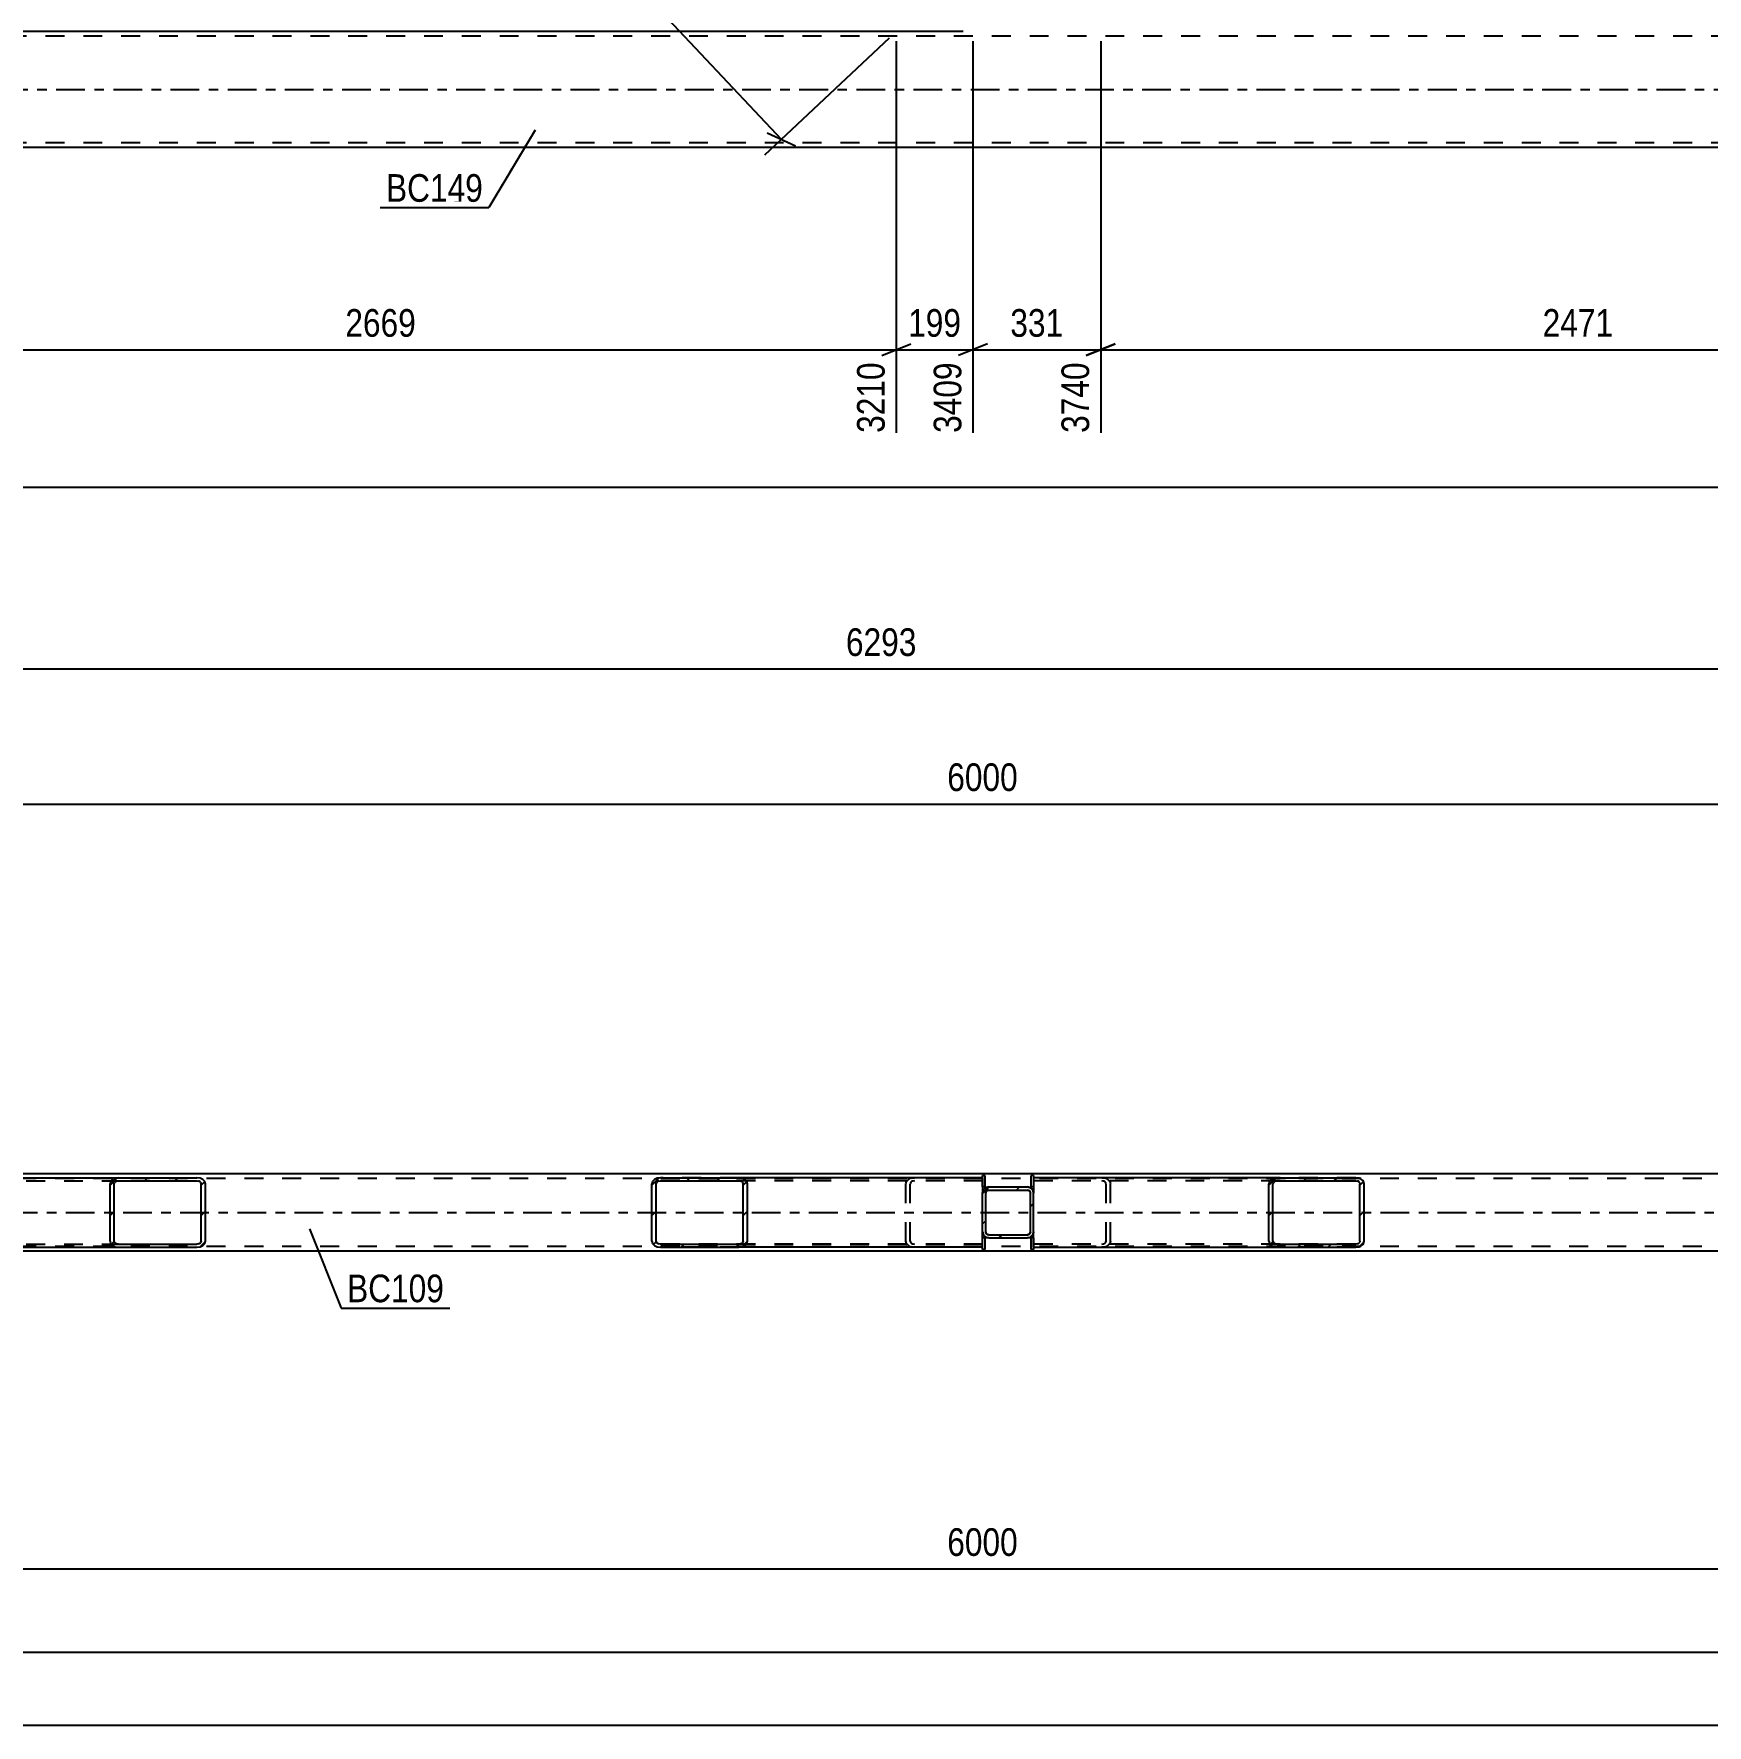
# Model space of a CAD drawing. Header units: millimetres. Extents: x -178 to 1011, y -683 to 158.
# Drawn here: x -0.9 to 172.4, y -297.1 to -121.8 of the extents above; entities that cross this region are included whole.
import ezdxf

# ---------------------------------------------------------------- set-up
doc = ezdxf.new("R2010")
doc.units = ezdxf.units.MM
for name, pattern in [('DXK_LINE_DOT2', [3.9198, 1.9599, -1.9599]), ('DXK_LINE_DOT3', [5.9187, 2.979, -0.9799, 0.9799, -0.9799]), ('DXK_LINE_DOT4', [0.9408, 0.4704, -0.4704])]:
    doc.linetypes.add(name, pattern=pattern)
doc.styles.add('Arial Narrow', font='ARIALN.TTF', dxfattribs={"height": 0.2})

# ---------------------------------------------------------------- blocks, each defined once
blk = doc.blocks.new('Part-389678143-1555 - 1389')
at = {"color": 7, "linetype": 'DXK_LINE_DOT2'}
for p, q in [((798, -122.08), (-40, -122.08)), ((798, -133.12), (-40, -133.12)), ((798, -133.6), (-27.5, -133.6))]:
    blk.add_line(p, q, dxfattribs=at)
at = {"color": 7, "linetype": 'DXK_LINE_DOT3'}
blk.add_line((-40, -127.6), (798, -127.6), dxfattribs=at)
at = {"color": 2, "linetype": 'Continuous'}
blk.add_line((206.43, -133.6), (-14.5, -133.6), dxfattribs=at)
blk = doc.blocks.new('Part-389678143-4445 - 4359')
at = {"color": 2, "linetype": 'Continuous'}
for p, q in [((102.4, -247.78), (102.4, -246.58)), ((102.64, -246.58), (102.4, -246.58)), ((102.64, -246.58), (102.64, -247.78)), ((102.64, -247.78), (102.4, -247.78))]:
    blk.add_line(p, q, dxfattribs=at)
blk = doc.blocks.new('Part-389678143-4456 - 4359')
at = {"linetype": 'Continuous'}
h = blk.add_hatch(dxfattribs=at)
h.set_pattern_fill('', scale=0.7, style=0, pattern_type=0)
h.set_pattern_definition([(45, (136.337, -247.4924), (-1.57154, 1.57154), [])])
h.paths.add_polyline_path([(136, -247.54), (136.34, -247.49), (136.62, -247.35), (136.81, -247.15), (136.88, -246.9), (136.88, -240.98), (136.81, -240.74), (136.62, -240.53), (136.34, -240.39), (136, -240.34), (127.87, -240.34), (127.54, -240.39), (127.25, -240.53), (127.06, -240.74), (127, -240.98), (127, -246.9), (127.06, -247.15), (127.25, -247.35), (127.54, -247.49), (127.87, -247.54)])
h.paths.add_polyline_path([(127.71, -247.2), (127.56, -247.13), (127.47, -247.02), (127.43, -246.9), (127.43, -240.98), (127.47, -240.86), (127.56, -240.75), (127.71, -240.69), (127.87, -240.66), (136, -240.66), (136.17, -240.69), (136.31, -240.75), (136.41, -240.86), (136.44, -240.98), (136.44, -246.9), (136.41, -247.02), (136.31, -247.13), (136.17, -247.2), (136, -247.22), (127.87, -247.22)])
at = {"color": 2, "linetype": 'Continuous'}
for p, q in [((127.87, -240.34), (102.64, -240.34)), ((102.64, -241.3), (102.64, -241.94)), ((127.06, -240.74), (127, -240.98)), ((127, -246.9), (127, -240.98)), ((127.43, -240.98), (127.47, -240.86)), ((127.43, -246.9), (127.43, -240.98)), ((127.87, -240.34), (127.54, -240.39)), ((127.71, -240.69), (127.87, -240.66)), ((127.87, -240.34), (136, -240.34)), ((127.87, -240.66), (136, -240.66)), ((136.34, -240.39), (136, -240.34)), ((136, -240.66), (136.17, -240.69)), ((136.41, -240.86), (136.44, -240.98)), ((136.44, -246.9), (136.44, -240.98)), ((136.88, -240.98), (136.81, -240.74)), ((136.88, -246.9), (136.88, -240.98)), ((102.64, -246.58), (102.64, -245.94)), ((127, -246.9), (127.06, -247.15)), ((127.47, -247.02), (127.43, -246.9)), ((136.44, -246.9), (136.41, -247.02)), ((136.81, -247.15), (136.88, -246.9)), ((102.64, -247.54), (127.87, -247.54)), ((127.54, -247.49), (127.87, -247.54)), ((127.87, -247.22), (127.71, -247.2)), ((127.87, -247.22), (136, -247.22)), ((127.87, -247.54), (136, -247.54)), ((136.17, -247.2), (136, -247.22)), ((136, -247.54), (136.34, -247.49))]:
    blk.add_line(p, q, dxfattribs=at)
at = {"color": 7, "linetype": 'DXK_LINE_DOT2'}
for p, q in [((102.64, -240.34), (102.64, -241.3)), ((102.64, -240.34), (102.64, -240.34)), ((136, -240.66), (102.64, -240.66)), ((109.71, -240.34), (110.04, -240.39)), ((109.88, -240.69), (109.71, -240.66)), ((110.15, -240.98), (110.11, -240.86)), ((110.15, -246.9), (110.15, -240.98)), ((110.52, -240.74), (110.59, -240.98)), ((110.59, -246.9), (110.59, -240.98)), ((136, -240.34), (127.87, -240.34)), ((102.64, -245.94), (102.64, -241.94)), ((102.64, -246.9), (102.64, -246.58)), ((102.64, -247.54), (102.64, -246.9)), ((110.11, -247.02), (110.15, -246.9)), ((110.59, -246.9), (110.52, -247.15)), ((136, -247.22), (102.64, -247.22)), ((102.64, -247.54), (102.64, -247.54)), ((109.71, -247.22), (109.88, -247.2)), ((110.04, -247.49), (109.71, -247.54)), ((136, -247.54), (127.87, -247.54))]:
    blk.add_line(p, q, dxfattribs=at)
for centre, radius, start, end in [((109.77, -241.07), 0.401, 32.4104, 75.4453), ((109.84, -241.17), 0.802, 32.4104, 75.4453), ((109.77, -246.81), 0.401, 284.5547, 327.5896), ((109.84, -246.72), 0.802, 284.5547, 327.5896)]:
    blk.add_arc(centre, radius, start, end, dxfattribs=at)
at = {"color": 2, "linetype": 'Continuous'}
for centre, radius, start, end in [((127.74, -241.17), 0.802, 104.5547, 147.5896), ((127.81, -241.07), 0.401, 104.5547, 147.5896), ((136.07, -241.07), 0.401, 32.4104, 75.4453), ((136.14, -241.17), 0.802, 32.4104, 75.4453), ((127.81, -246.81), 0.401, 212.4104, 255.4453), ((136.07, -246.81), 0.401, 284.5547, 327.5896), ((127.74, -246.72), 0.802, 212.4104, 255.4453), ((136.14, -246.72), 0.802, 284.5547, 327.5896)]:
    blk.add_arc(centre, radius, start, end, dxfattribs=at)
blk = doc.blocks.new('Part-389678143-4458 - 4359')
at = {"linetype": 'Continuous'}
h = blk.add_hatch(dxfattribs=at)
h.set_pattern_fill('', scale=0.7, style=0, pattern_type=0)
h.set_pattern_definition([(45, (16.337, -247.4924), (-1.57154, 1.57154), [])])
h.paths.add_polyline_path([(16, -247.54), (16.34, -247.49), (16.62, -247.35), (16.81, -247.15), (16.88, -246.9), (16.88, -240.98), (16.81, -240.74), (16.62, -240.53), (16.34, -240.39), (16, -240.34), (7.87, -240.34), (7.54, -240.39), (7.25, -240.53), (7.06, -240.74), (7, -240.98), (7, -246.9), (7.06, -247.15), (7.25, -247.35), (7.54, -247.49), (7.87, -247.54)])
h.paths.add_polyline_path([(7.71, -247.2), (7.56, -247.13), (7.47, -247.02), (7.43, -246.9), (7.43, -240.98), (7.47, -240.86), (7.56, -240.75), (7.71, -240.69), (7.87, -240.66), (16, -240.66), (16.17, -240.69), (16.31, -240.75), (16.41, -240.86), (16.44, -240.98), (16.44, -246.9), (16.41, -247.02), (16.31, -247.13), (16.17, -247.2), (16, -247.22), (7.87, -247.22)])
at = {"color": 2, "linetype": 'Continuous'}
for p, q in [((-17.36, -240.34), (-17.36, -247.54)), ((-17.36, -240.34), (7.87, -240.34)), ((7.06, -240.74), (7, -240.98)), ((7, -246.9), (7, -240.98)), ((7.43, -240.98), (7.47, -240.86)), ((7.43, -246.9), (7.43, -240.98)), ((7.87, -240.34), (7.54, -240.39)), ((7.71, -240.69), (7.87, -240.66)), ((7.87, -240.34), (16, -240.34)), ((7.87, -240.66), (16, -240.66)), ((16.34, -240.39), (16, -240.34)), ((16, -240.66), (16.17, -240.69)), ((16.41, -240.86), (16.44, -240.98)), ((16.44, -246.9), (16.44, -240.98)), ((16.88, -240.98), (16.81, -240.74)), ((16.88, -246.9), (16.88, -240.98)), ((7, -246.9), (7.06, -247.15)), ((7.47, -247.02), (7.43, -246.9)), ((16.44, -246.9), (16.41, -247.02)), ((16.81, -247.15), (16.88, -246.9)), ((-17.36, -247.54), (7.87, -247.54)), ((7.54, -247.49), (7.87, -247.54)), ((7.87, -247.22), (7.71, -247.2)), ((7.87, -247.22), (16, -247.22)), ((7.87, -247.54), (16, -247.54)), ((16.17, -247.2), (16, -247.22)), ((16, -247.54), (16.34, -247.49))]:
    blk.add_line(p, q, dxfattribs=at)
at = {"color": 7, "linetype": 'DXK_LINE_DOT2'}
for p, q in [((-17.36, -240.66), (16, -240.66)), ((-10.29, -240.34), (-9.96, -240.39)), ((-10.12, -240.69), (-10.29, -240.66)), ((-9.85, -240.98), (-9.89, -240.86)), ((-9.85, -246.9), (-9.85, -240.98)), ((-9.48, -240.74), (-9.41, -240.98)), ((-9.41, -246.9), (-9.41, -240.98)), ((7.87, -240.34), (16, -240.34)), ((-9.89, -247.02), (-9.85, -246.9)), ((-9.41, -246.9), (-9.48, -247.15)), ((-17.36, -247.22), (16, -247.22)), ((-10.29, -247.22), (-10.12, -247.2)), ((-9.96, -247.49), (-10.29, -247.54)), ((7.87, -247.54), (16, -247.54))]:
    blk.add_line(p, q, dxfattribs=at)
for centre, radius, start, end in [((-10.23, -241.07), 0.401, 32.4104, 75.4453), ((-10.16, -241.17), 0.802, 32.4104, 75.4453), ((-10.23, -246.81), 0.401, 284.5547, 327.5896), ((-10.16, -246.72), 0.802, 284.5547, 327.5896)]:
    blk.add_arc(centre, radius, start, end, dxfattribs=at)
at = {"color": 2, "linetype": 'Continuous'}
for centre, radius, start, end in [((7.74, -241.17), 0.802, 104.5547, 147.5896), ((7.81, -241.07), 0.401, 104.5547, 147.5896), ((16.07, -241.07), 0.401, 32.4104, 75.4453), ((16.14, -241.17), 0.802, 32.4104, 75.4453), ((7.81, -246.81), 0.401, 212.4104, 255.4453), ((16.07, -246.81), 0.401, 284.5547, 327.5896), ((7.74, -246.72), 0.802, 212.4104, 255.4453), ((16.14, -246.72), 0.802, 284.5547, 327.5896)]:
    blk.add_arc(centre, radius, start, end, dxfattribs=at)
blk = doc.blocks.new('Part-389678143-4460 - 4359')
at = {"linetype": 'Continuous'}
h = blk.add_hatch(dxfattribs=at)
h.set_pattern_fill('', scale=0.7, style=0, pattern_type=0)
h.set_pattern_definition([(45, (102.2463, -246.5324), (-1.57154, 1.57154), [])])
h.paths.add_polyline_path([(102, -246.58), (102.25, -246.53), (102.45, -246.39), (102.59, -246.19), (102.64, -245.94), (102.64, -241.94), (102.59, -241.7), (102.45, -241.49), (102.25, -241.35), (102, -241.3), (98, -241.3), (97.76, -241.35), (97.55, -241.49), (97.41, -241.7), (97.36, -241.94), (97.36, -245.94), (97.41, -246.19), (97.55, -246.39), (97.76, -246.53), (98, -246.58)])
h.paths.add_polyline_path([(97.88, -246.24), (97.78, -246.17), (97.71, -246.06), (97.68, -245.94), (97.68, -241.94), (97.71, -241.82), (97.78, -241.71), (97.88, -241.65), (98, -241.62), (102, -241.62), (102.12, -241.65), (102.23, -241.71), (102.3, -241.82), (102.32, -241.94), (102.32, -245.94), (102.3, -246.06), (102.23, -246.17), (102.12, -246.24), (102, -246.26), (98, -246.26)])
at = {"color": 7, "linetype": 'DXK_LINE_DOT2'}
for p, q in [((97.36, -241.94), (97.41, -241.7)), ((97.76, -241.35), (98, -241.3)), ((98, -241.62), (97.88, -241.65)), ((98, -241.3), (102, -241.3)), ((98, -241.62), (102, -241.62)), ((102, -241.3), (102.25, -241.35)), ((102.12, -241.65), (102, -241.62)), ((102.59, -241.7), (102.64, -241.94)), ((97.36, -245.94), (97.36, -241.94)), ((97.71, -241.82), (97.68, -241.94)), ((97.68, -245.94), (97.68, -241.94)), ((102.32, -241.94), (102.3, -241.82)), ((102.32, -245.94), (102.32, -241.94)), ((102.64, -245.94), (102.64, -241.94)), ((97.41, -246.19), (97.36, -245.94)), ((97.68, -245.94), (97.71, -246.06)), ((98, -246.58), (97.76, -246.53)), ((97.88, -246.24), (98, -246.26)), ((98, -246.26), (102, -246.26)), ((98, -246.58), (102, -246.58)), ((102, -246.26), (102.12, -246.24)), ((102.25, -246.53), (102, -246.58)), ((102.3, -246.06), (102.32, -245.94)), ((102.64, -245.94), (102.59, -246.19))]:
    blk.add_line(p, q, dxfattribs=at)
at = {"color": 2, "linetype": 'Continuous'}
for p, q in [((97.41, -241.7), (97.36, -241.94)), ((98, -241.3), (97.76, -241.35)), ((97.88, -241.65), (98, -241.62)), ((98, -241.3), (102, -241.3)), ((98, -241.62), (102, -241.62)), ((102.25, -241.35), (102, -241.3)), ((102, -241.62), (102.12, -241.65)), ((102.64, -241.94), (102.59, -241.7)), ((97.36, -245.94), (97.36, -241.94)), ((97.68, -241.94), (97.71, -241.82)), ((97.68, -245.94), (97.68, -241.94)), ((102.3, -241.82), (102.32, -241.94)), ((102.32, -245.94), (102.32, -241.94)), ((102.64, -245.94), (102.64, -241.94)), ((97.36, -245.94), (97.41, -246.19)), ((97.71, -246.06), (97.68, -245.94)), ((97.76, -246.53), (98, -246.58)), ((98, -246.26), (97.88, -246.24)), ((98, -246.26), (102, -246.26)), ((98, -246.58), (102, -246.58)), ((102.12, -246.24), (102, -246.26)), ((102, -246.58), (102.25, -246.53)), ((102.32, -245.94), (102.3, -246.06)), ((102.59, -246.19), (102.64, -245.94))]:
    blk.add_line(p, q, dxfattribs=at)
at = {"color": 7, "linetype": 'DXK_LINE_DOT2'}
for centre, radius, start, end in [((98, -241.94), 0.64, 112.5, 157.5), ((98, -241.94), 0.32, 112.5, 157.5), ((102, -241.94), 0.32, 22.5, 67.5), ((102, -241.94), 0.64, 22.5, 67.5), ((98, -245.94), 0.64, 202.5, 247.5), ((98, -245.94), 0.32, 202.5, 247.5), ((102, -245.94), 0.32, 292.5, 337.5), ((102, -245.94), 0.64, 292.5, 337.5)]:
    blk.add_arc(centre, radius, start, end, dxfattribs=at)
at = {"color": 2, "linetype": 'Continuous'}
for centre, radius, start, end in [((98, -241.94), 0.64, 112.5, 157.5), ((98, -241.94), 0.32, 112.5, 157.5), ((102, -241.94), 0.32, 22.5, 67.5), ((102, -241.94), 0.64, 22.5, 67.5), ((98, -245.94), 0.64, 202.5, 247.5), ((98, -245.94), 0.32, 202.5, 247.5), ((102, -245.94), 0.32, 292.5, 337.5), ((102, -245.94), 0.64, 292.5, 337.5)]:
    blk.add_arc(centre, radius, start, end, dxfattribs=at)
blk = doc.blocks.new('Part-389678143-4534 - 4359')
at = {"linetype": 'Continuous'}
h = blk.add_hatch(dxfattribs=at)
h.set_pattern_fill('', scale=0.7, style=0, pattern_type=0)
h.set_pattern_definition([(45, (72.465, -247.4924), (-1.57154, 1.57154), [])])
h.paths.add_polyline_path([(72.13, -247.54), (72.47, -247.49), (72.75, -247.35), (72.94, -247.15), (73.01, -246.9), (73.01, -240.98), (72.94, -240.74), (72.75, -240.53), (72.47, -240.39), (72.13, -240.34), (64, -240.34), (63.67, -240.39), (63.38, -240.53), (63.19, -240.74), (63.12, -240.98), (63.12, -246.9), (63.19, -247.15), (63.38, -247.35), (63.67, -247.49), (64, -247.54)])
h.paths.add_polyline_path([(63.83, -247.2), (63.69, -247.13), (63.6, -247.02), (63.56, -246.9), (63.56, -240.98), (63.6, -240.86), (63.69, -240.75), (63.83, -240.69), (64, -240.66), (72.13, -240.66), (72.3, -240.69), (72.44, -240.75), (72.53, -240.86), (72.57, -240.98), (72.57, -246.9), (72.53, -247.02), (72.44, -247.13), (72.3, -247.2), (72.13, -247.22), (64, -247.22)])
at = {"color": 2, "linetype": 'Continuous'}
for p, q in [((63.19, -240.74), (63.12, -240.98)), ((63.12, -246.9), (63.12, -240.98)), ((63.56, -240.98), (63.6, -240.86)), ((63.56, -246.9), (63.56, -240.98)), ((64, -240.34), (63.67, -240.39)), ((63.83, -240.69), (64, -240.66)), ((64, -240.34), (72.13, -240.34)), ((64, -240.66), (72.13, -240.66)), ((97.36, -240.34), (72.13, -240.34)), ((72.47, -240.39), (72.13, -240.34)), ((72.13, -240.66), (72.3, -240.69)), ((72.53, -240.86), (72.57, -240.98)), ((72.57, -246.9), (72.57, -240.98)), ((73.01, -240.98), (72.94, -240.74)), ((73.01, -246.9), (73.01, -240.98)), ((97.36, -241.3), (97.36, -241.94)), ((63.12, -246.9), (63.19, -247.15)), ((63.6, -247.02), (63.56, -246.9)), ((72.57, -246.9), (72.53, -247.02)), ((72.94, -247.15), (73.01, -246.9)), ((97.36, -246.58), (97.36, -245.94)), ((63.67, -247.49), (64, -247.54)), ((64, -247.22), (63.83, -247.2)), ((64, -247.22), (72.13, -247.22)), ((64, -247.54), (72.13, -247.54)), ((72.3, -247.2), (72.13, -247.22)), ((72.13, -247.54), (72.47, -247.49)), ((97.36, -247.54), (72.13, -247.54))]:
    blk.add_line(p, q, dxfattribs=at)
at = {"color": 7, "linetype": 'DXK_LINE_DOT2'}
for p, q in [((72.13, -240.34), (64, -240.34)), ((97.36, -240.66), (64, -240.66)), ((89.42, -240.98), (89.48, -240.74)), ((89.42, -246.9), (89.42, -240.98)), ((89.89, -240.86), (89.86, -240.98)), ((89.86, -246.9), (89.86, -240.98)), ((89.96, -240.39), (90.3, -240.34)), ((90.3, -240.66), (90.13, -240.69)), ((97.36, -240.34), (97.36, -240.66)), ((97.36, -240.53), (97.36, -241.3)), ((97.36, -245.94), (97.36, -241.94)), ((89.48, -247.15), (89.42, -246.9)), ((89.86, -246.9), (89.89, -247.02)), ((97.36, -247.54), (97.36, -246.58)), ((97.36, -247.22), (64, -247.22)), ((72.13, -247.54), (64, -247.54)), ((90.3, -247.54), (89.96, -247.49)), ((90.13, -247.2), (90.3, -247.22))]:
    blk.add_line(p, q, dxfattribs=at)
at = {"color": 2, "linetype": 'Continuous'}
for centre, radius, start, end in [((63.87, -241.17), 0.802, 104.5547, 147.5896), ((63.93, -241.07), 0.401, 104.5547, 147.5896), ((72.2, -241.07), 0.401, 32.4104, 75.4453), ((72.26, -241.17), 0.802, 32.4104, 75.4453), ((63.93, -246.81), 0.401, 212.4104, 255.4453), ((72.2, -246.81), 0.401, 284.5547, 327.5896), ((63.87, -246.72), 0.802, 212.4104, 255.4453), ((72.26, -246.72), 0.802, 284.5547, 327.5896)]:
    blk.add_arc(centre, radius, start, end, dxfattribs=at)
at = {"color": 7, "linetype": 'DXK_LINE_DOT2'}
for centre, radius, start, end in [((90.16, -241.17), 0.802, 104.5547, 147.5896), ((90.23, -241.07), 0.401, 104.5547, 147.5896), ((90.23, -246.81), 0.401, 212.4104, 255.4453), ((90.16, -246.72), 0.802, 212.4104, 255.4453)]:
    blk.add_arc(centre, radius, start, end, dxfattribs=at)
blk = doc.blocks.new('Part-389678143-4483 - 4359')
at = {"color": 2, "linetype": 'Continuous'}
for p, q in [((102.64, -240.1), (102.4, -240.1)), ((102.4, -241.3), (102.4, -240.1)), ((102.64, -241.3), (102.4, -241.3)), ((102.64, -240.1), (102.64, -241.3))]:
    blk.add_line(p, q, dxfattribs=at)
blk = doc.blocks.new('Part-389678143-4484 - 4359')
at = {"color": 2, "linetype": 'Continuous'}
for p, q in [((97.36, -247.78), (97.36, -246.58)), ((97.6, -246.58), (97.36, -246.58)), ((97.6, -246.58), (97.6, -247.78)), ((97.6, -247.78), (97.36, -247.78))]:
    blk.add_line(p, q, dxfattribs=at)
blk = doc.blocks.new('Part-389678143-4485 - 4359')
at = {"color": 2, "linetype": 'Continuous'}
for p, q in [((97.36, -241.3), (97.36, -240.1)), ((97.36, -240.1), (97.6, -240.1)), ((97.6, -241.3), (97.36, -241.3)), ((97.6, -240.1), (97.6, -241.3))]:
    blk.add_line(p, q, dxfattribs=at)
blk = doc.blocks.new('Part-389678143-4523 - 4359')
at = {"color": 2, "linetype": 'Continuous'}
for p, q in [((794.2, -239.94), (-34.2, -239.94)), ((794.2, -247.94), (-34.2, -247.94))]:
    blk.add_line(p, q, dxfattribs=at)
at = {"color": 7, "linetype": 'DXK_LINE_DOT2'}
for p, q in [((799, -240.42), (-39, -240.42)), ((799, -247.46), (-39, -247.46))]:
    blk.add_line(p, q, dxfattribs=at)
at = {"color": 7, "linetype": 'DXK_LINE_DOT3'}
blk.add_line((-39, -243.94), (799, -243.94), dxfattribs=at)
blk = doc.blocks.new('StraightDimension-389678143-2362 - 1389')
at = {"color": 7, "linetype": 'Continuous'}
blk.add_line((-41, -168.81), (839, -168.81), dxfattribs=at)
blk = doc.blocks.new('StraightDimension-389678143-2895 - 1389')
at = {"color": 7, "linetype": 'Continuous'}
for p, q in [((-56.94, -7.5), (-58.14, -4.5)), ((95.36, -6), (-60.39, -6)), ((-57.54, -121.6), (-57.54, -6)), ((-58.14, -120.1), (-56.94, -123.1)), ((95.36, -121.6), (-60.39, -121.6))]:
    blk.add_line(p, q, dxfattribs=at)
at = {"color": 0}
blk.add_wipeout([(-58.29, -59.54), (-62.49, -59.54), (-62.49, -68.06), (-58.29, -68.06)], dxfattribs=at)
at = {"color": 3, "style": 'Arial Narrow'}
blk.add_text('2890', height=2.863, rotation=90.0002, dxfattribs=at).set_placement((-58.89, -67.46))
blk = doc.blocks.new('StraightDimension-389678143-46505 - 1389')
at = {"color": 7, "linetype": 'Continuous'}
for p, q in [((-74.49, 14.82), (-75.69, 17.82)), ((216.3, 16.32), (-77.94, 16.32)), ((-75.09, -140.34), (-75.09, 16.32)), ((-75.69, -138.84), (-74.49, -141.84)), ((-28.5, -140.34), (-77.94, -140.34))]:
    blk.add_line(p, q, dxfattribs=at)
at = {"color": 0}
blk.add_wipeout([(-75.84, -57.75), (-80.04, -57.75), (-80.04, -66.27), (-75.84, -66.27)], dxfattribs=at)
at = {"color": 3, "style": 'Arial Narrow'}
blk.add_text('3917', height=2.863, rotation=90.0002, dxfattribs=at).set_placement((-76.44, -65.67))
blk = doc.blocks.new('StraightDimension-389678143-2904 - 1389')
at = {"color": 7, "linetype": 'Continuous'}
for p, q in [((38.27, -69.74), (25.37, -81.88)), ((28.58, -80.92), (25.65, -79.55)), ((27.11, -80.23), (76.53, -132.78)), ((87.69, -122.29), (74.78, -134.42)), ((75.06, -132.1), (77.99, -133.46))]:
    blk.add_line(p, q, dxfattribs=at)
at = {"color": 0}
blk.add_wipeout([(55.28, -109.09), (58.34, -106.22), (52.51, -100.02), (49.45, -102.89)], dxfattribs=at)
at = {"color": 3, "style": 'Arial Narrow'}
blk.add_text('1803', height=2.863, rotation=-46.7591, dxfattribs=at).set_placement((50.3, -102.92))
blk = doc.blocks.new('StraightDimension-389678143-46214 - 1389')
at = {"color": 7, "linetype": 'Continuous'}
for p, q in [((109.59, -122.6), (109.59, -163.18)), ((208.42, -122.6), (208.42, -163.18)), ((111.09, -153.97), (108.09, -155.17)), ((206.92, -155.17), (209.92, -153.97)), ((109.59, -154.57), (208.42, -154.57))]:
    blk.add_line(p, q, dxfattribs=at)
at = {"color": 0}
blk.add_wipeout([(163.26, -153.82), (163.26, -149.62), (154.75, -149.62), (154.75, -153.82)], dxfattribs=at)
at = {"color": 0, "linetype": 'Continuous'}
blk.add_wipeout([(207.82, -155.27), (203.62, -155.27), (203.62, -163.78), (207.82, -163.78)], dxfattribs=at)
at = {"color": 3, "style": 'Arial Narrow'}
blk.add_text('2471', height=2.863, dxfattribs=at).set_placement((155.35, -153.22))
at = {"color": 3, "linetype": 'Continuous', "style": 'Arial Narrow'}
blk.add_text('6210', height=2.863, rotation=90.0002, dxfattribs=at).set_placement((207.22, -163.18))
blk = doc.blocks.new('StraightDimension-389678143-46215 - 1389')
at = {"color": 7, "linetype": 'Continuous'}
for p, q in [((96.36, -122.6), (96.36, -163.18)), ((109.59, -122.6), (109.59, -163.18)), ((97.86, -153.97), (94.86, -155.17)), ((108.09, -155.17), (111.09, -153.97)), ((96.36, -154.57), (109.59, -154.57))]:
    blk.add_line(p, q, dxfattribs=at)
at = {"color": 0}
blk.add_wipeout([(106.32, -153.82), (106.32, -149.62), (99.63, -149.62), (99.63, -153.82)], dxfattribs=at)
at = {"color": 0, "linetype": 'Continuous'}
blk.add_wipeout([(108.99, -155.27), (104.79, -155.27), (104.79, -163.78), (108.99, -163.78)], dxfattribs=at)
at = {"color": 3, "style": 'Arial Narrow'}
blk.add_text('331', height=2.863, dxfattribs=at).set_placement((100.23, -153.22))
at = {"color": 3, "linetype": 'Continuous', "style": 'Arial Narrow'}
blk.add_text('3740', height=2.863, rotation=90.0002, dxfattribs=at).set_placement((108.39, -163.18))
blk = doc.blocks.new('StraightDimension-389678143-46216 - 1389')
at = {"color": 7, "linetype": 'Continuous'}
for p, q in [((88.42, -122.6), (88.42, -163.18)), ((96.36, -122.6), (96.36, -163.18)), ((86.92, -155.17), (89.92, -153.97)), ((97.86, -153.97), (94.86, -155.17)), ((88.42, -154.57), (96.36, -154.57))]:
    blk.add_line(p, q, dxfattribs=at)
at = {"color": 0}
blk.add_wipeout([(95.73, -153.82), (95.73, -149.62), (89.05, -149.62), (89.05, -153.82)], dxfattribs=at)
at = {"color": 0, "linetype": 'Continuous'}
blk.add_wipeout([(95.76, -155.27), (91.56, -155.27), (91.56, -163.78), (95.76, -163.78)], dxfattribs=at)
at = {"color": 3, "style": 'Arial Narrow'}
blk.add_text('199', height=2.863, dxfattribs=at).set_placement((89.65, -153.22))
at = {"color": 3, "linetype": 'Continuous', "style": 'Arial Narrow'}
blk.add_text('3409', height=2.863, rotation=90.0002, dxfattribs=at).set_placement((95.16, -163.18))
blk = doc.blocks.new('StraightDimension-389678143-46217 - 1389')
at = {"color": 7, "linetype": 'Continuous'}
for p, q in [((-18.36, -122.6), (-18.36, -161.35)), ((88.42, -122.6), (88.42, -163.18)), ((-16.86, -153.97), (-19.86, -155.17)), ((86.92, -155.17), (89.92, -153.97)), ((-18.36, -154.57), (88.42, -154.57))]:
    blk.add_line(p, q, dxfattribs=at)
at = {"color": 0}
blk.add_wipeout([(39.29, -153.82), (39.29, -149.62), (30.77, -149.62), (30.77, -153.82)], dxfattribs=at)
at = {"color": 0, "linetype": 'Continuous'}
blk.add_wipeout([(87.82, -155.27), (83.62, -155.27), (83.62, -163.78), (87.82, -163.78)], dxfattribs=at)
at = {"color": 3, "style": 'Arial Narrow'}
blk.add_text('2669', height=2.863, dxfattribs=at).set_placement((31.37, -153.22))
at = {"color": 3, "linetype": 'Continuous', "style": 'Arial Narrow'}
blk.add_text('3210', height=2.863, rotation=90.0002, dxfattribs=at).set_placement((87.22, -163.18))
blk = doc.blocks.new('StraightDimension-389678143-5124 - 4359')
at = {"color": 7, "linetype": 'Continuous'}
blk.add_line((-39, -289.49), (799, -289.49), dxfattribs=at)
blk = doc.blocks.new('StraightDimension-389678143-26729 - 4359')
at = {"color": 7, "linetype": 'Continuous'}
for p, q in [((-22.64, -254.25), (-22.64, -283.27)), ((217.36, -263.7), (217.36, -283.27)), ((-21.14, -280.27), (-24.14, -281.47)), ((215.86, -281.47), (218.86, -280.27)), ((-22.64, -280.87), (217.36, -280.87))]:
    blk.add_line(p, q, dxfattribs=at)
at = {"color": 0}
blk.add_wipeout([(101.62, -280.12), (101.62, -275.92), (93.1, -275.92), (93.1, -280.12)], dxfattribs=at)
at = {"color": 3, "style": 'Arial Narrow'}
blk.add_text('6000', height=2.863, dxfattribs=at).set_placement((93.7, -279.52))
blk = doc.blocks.new('StraightDimension-389678143-5183 - 4359')
at = {"color": 7, "linetype": 'Continuous'}
blk.add_line((-40, -297.06), (800, -297.06), dxfattribs=at)
blk = doc.blocks.new('StraightDimension-389678143-26668 - 4359')
at = {"color": 7, "linetype": 'Continuous'}
for p, q in [((217.36, -227.88), (217.36, -193.01)), ((-22.64, -233.78), (-22.64, -194.84)), ((-21.14, -201.03), (-24.14, -202.23)), ((215.86, -202.23), (218.86, -201.03)), ((-22.64, -201.63), (217.36, -201.63))]:
    blk.add_line(p, q, dxfattribs=at)
at = {"color": 0, "linetype": 'Continuous'}
blk.add_wipeout([(216.76, -192.41), (212.56, -192.41), (212.56, -200.93), (216.76, -200.93)], dxfattribs=at)
at = {"color": 0}
blk.add_wipeout([(101.62, -200.88), (101.62, -196.68), (93.1, -196.68), (93.1, -200.88)], dxfattribs=at)
at = {"color": 3, "linetype": 'Continuous', "style": 'Arial Narrow'}
blk.add_text('6409', height=2.863, rotation=90.0002, dxfattribs=at).set_placement((216.16, -200.33))
at = {"color": 3, "style": 'Arial Narrow'}
blk.add_text('6000', height=2.863, dxfattribs=at).set_placement((93.7, -200.28))
blk = doc.blocks.new('StraightDimension-389678143-46711 - 4359')
at = {"color": 7, "linetype": 'Continuous'}
for p, q in [((212.72, -230.54), (212.72, -179.03)), ((-39, -238.94), (-39, -184.51)), ((-37.5, -187.04), (-40.5, -188.24)), ((211.22, -188.24), (214.22, -187.04)), ((-39, -187.64), (212.72, -187.64))]:
    blk.add_line(p, q, dxfattribs=at)
at = {"color": 0, "linetype": 'Continuous'}
for points in [[(212.12, -178.43), (207.92, -178.43), (207.92, -186.94), (212.12, -186.94)], [(-39.6, -183.91), (-43.8, -183.91), (-43.8, -186.94), (-39.6, -186.94)]]:
    blk.add_wipeout(points, dxfattribs=at)
at = {"color": 0}
blk.add_wipeout([(91.12, -186.89), (91.12, -182.69), (82.61, -182.69), (82.61, -186.89)], dxfattribs=at)
at = {"color": 3, "linetype": 'Continuous', "style": 'Arial Narrow'}
for s, height, p in [('6293', 2.863, (211.52, -186.34)), ('0', 2.86, (-40.2, -186.34))]:
    blk.add_text(s, height=height, rotation=90.0002, dxfattribs=at).set_placement(p)
at = {"color": 3, "style": 'Arial Narrow'}
blk.add_text('6293', height=2.863, dxfattribs=at).set_placement((83.21, -186.29))
blk = doc.blocks.new('Mark-389678143-1551 - 1389')
at = {"color": 0}
blk.add_wipeout([(45.62, -139.24), (45.62, -136.24), (35.58, -136.24), (35.58, -139.24)], dxfattribs=at)
blk.add_wipeout([(45.62, -139.24), (45.62, -136.24), (35.58, -136.24), (35.58, -139.24)], dxfattribs=at)
at = {"color": 30, "linetype": 'Continuous'}
for p in [(51.04, -131.81), (34.98, -139.84)]:
    blk.add_line(p, (46.22, -139.84), dxfattribs=at)
at = {"color": 3, "style": 'Arial Narrow'}
blk.add_text('BC109', height=2.863, dxfattribs=at).set_placement((35.58, -139.24))
blk = doc.blocks.new('Mark-389678143-2055 - 1389')
at = {"color": 0}
blk.add_wipeout([(45.62, -139.24), (45.62, -136.24), (35.58, -136.24), (35.58, -139.24)], dxfattribs=at)
blk.add_wipeout([(45.62, -139.24), (45.62, -136.24), (35.58, -136.24), (35.58, -139.24)], dxfattribs=at)
at = {"color": 30, "linetype": 'DXK_LINE_DOT4'}
for p in [(51.04, -131.81), (34.98, -139.84)]:
    blk.add_line(p, (46.22, -139.84), dxfattribs=at)
at = {"color": 3, "style": 'Arial Narrow'}
blk.add_text('BC149', height=2.863, dxfattribs=at).set_placement((35.58, -139.24))
blk = doc.blocks.new('Mark-389678143-4519 - 4359')
at = {"color": 0}
blk.add_wipeout([(41.6, -253.24), (41.6, -250.24), (31.55, -250.24), (31.55, -253.24)], dxfattribs=at)
blk.add_wipeout([(41.6, -253.24), (41.6, -250.24), (31.55, -250.24), (31.55, -253.24)], dxfattribs=at)
at = {"color": 30, "linetype": 'Continuous'}
for p, q in [((27.66, -245.64), (30.95, -253.84)), ((30.95, -253.84), (42.2, -253.84))]:
    blk.add_line(p, q, dxfattribs=at)
at = {"color": 3, "style": 'Arial Narrow'}
blk.add_text('BC109', height=2.863, dxfattribs=at).set_placement((31.55, -253.24))

msp = doc.modelspace()

# ---------------------------------------------------------------- block references
for name in ['Part-389678143-1555 - 1389', 'StraightDimension-389678143-26668 - 4359', 'Part-389678143-4523 - 4359', 'Part-389678143-4458 - 4359', 'Part-389678143-4534 - 4359', 'Part-389678143-4485 - 4359', 'Part-389678143-4460 - 4359', 'Part-389678143-4483 - 4359', 'Part-389678143-4456 - 4359', 'Part-389678143-4484 - 4359', 'Part-389678143-4445 - 4359', 'StraightDimension-389678143-5124 - 4359']:
    msp.add_blockref(name, (0, 0))

# ---------------------------------------------------------------- next in the draw order: block references
for name in ['StraightDimension-389678143-2362 - 1389', 'StraightDimension-389678143-46711 - 4359', 'StraightDimension-389678143-26729 - 4359']:
    msp.add_blockref(name, (0, 0))

# ---------------------------------------------------------------- next in the draw order: block references
for name in ['StraightDimension-389678143-2895 - 1389', 'StraightDimension-389678143-5183 - 4359']:
    msp.add_blockref(name, (0, 0))

# ---------------------------------------------------------------- next in the draw order: block references
for name in ['StraightDimension-389678143-46505 - 1389', 'Mark-389678143-4519 - 4359']:
    msp.add_blockref(name, (0, 0))

# ---------------------------------------------------------------- next in the draw order: block references
for name in ['StraightDimension-389678143-2904 - 1389', 'StraightDimension-389678143-46214 - 1389']:
    msp.add_blockref(name, (0, 0))

# ---------------------------------------------------------------- next in the draw order: block references
msp.add_blockref('StraightDimension-389678143-46215 - 1389', (0, 0))

# ---------------------------------------------------------------- next in the draw order: block references
msp.add_blockref('StraightDimension-389678143-46216 - 1389', (0, 0))

# ---------------------------------------------------------------- next in the draw order: block references
msp.add_blockref('StraightDimension-389678143-46217 - 1389', (0, 0))

# ---------------------------------------------------------------- next in the draw order: block references
msp.add_blockref('Mark-389678143-1551 - 1389', (0, 0))

# ---------------------------------------------------------------- next in the draw order: block references
msp.add_blockref('Mark-389678143-2055 - 1389', (0, 0))

doc.saveas('drawing.dxf')
